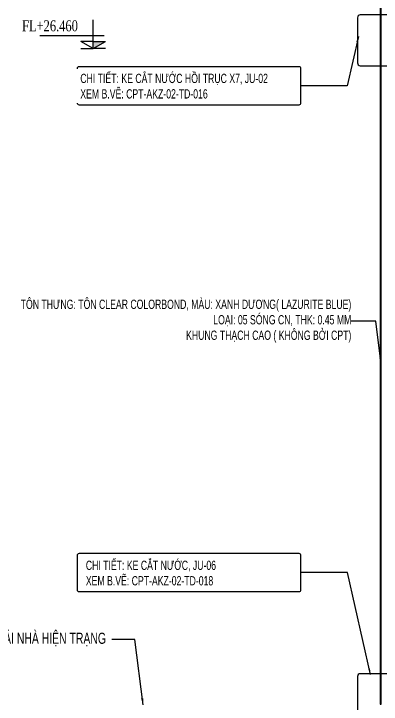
# Model space of a CAD drawing. Header units: inches. Extents: x 340055 to 349452, y -34649 to -30845.
# Drawn here: x 342145 to 342244, y -32585.7 to -32399.7 of the extents above; entities that cross this region are included whole.
import ezdxf

# ---------------------------------------------------------------- set-up
doc = ezdxf.new("R2010")
doc.units = ezdxf.units.IN
doc.header["$MEASUREMENT"] = 0
doc.layers.add('250', color=250, linetype='Continuous')
doc.layers.add('3', color=3, linetype='Continuous')
doc.styles.add('ST1', font='times.ttf', dxfattribs={"width": 0.7})
doc.styles.add('ST1H', font='vnshxh.shx', dxfattribs={"width": 0.7})
doc.styles.add('vntimeh.shx', font='vntimeh.shx', dxfattribs={"width": 0.8, "bigfont": 'bigfont.shx'})
doc.dimstyles.new('100', dxfattribs={"dimtxt": 3, "dimasz": 1.5, "dimexe": 1, "dimexo": 0, "dimgap": 1, "dimtad": 1, "dimdec": 0, "dimlfac": 100, "dimzin": 0, "dimdsep": 46, "dimtxsty": 'ST1', "dimblk": 'OBLIQUE', "dimcen": 1, "dimdle": 1, "dimclrd": 8, "dimclre": 8, "dimclrt": 3, "dimadec": 0, "dimazin": 0, "dimtfac": 1, "dimtdec": 0, "dimtix": 1, "dimtmove": 1, "dimatfit": 3, "dimfxl": 0, "dimtolj": 1, "dimtzin": 0, "dimlwd": -1, "dimlwe": -1, "dimarcsym": 0})
doc.dimstyles.new('3', dxfattribs={"dimtxt": 3.5, "dimasz": 1.8, "dimexe": 1, "dimexo": 0, "dimgap": 1, "dimtad": 1, "dimdec": 0, "dimlfac": 3, "dimzin": 0, "dimdsep": 46, "dimtxsty": 'ST1H', "dimblk": 'OBLIQUE', "dimcen": 1, "dimdle": 1, "dimclrd": 8, "dimclre": 8, "dimclrt": 3, "dimadec": 0, "dimazin": 0, "dimtfac": 1, "dimtdec": 0, "dimtix": 1, "dimtofl": 0, "dimtmove": 1, "dimatfit": 3, "dimfxl": 0, "dimtolj": 1, "dimtzin": 0, "dimlwd": -1, "dimlwe": -1, "dimarcsym": 0})

# ---------------------------------------------------------------- blocks, each defined once
blk = doc.blocks.new('cos')
at = {"color": 8}
for p, q in [((0, 0), (0, 7.82)), ((0, 1.99), (-3.39, 1.99)), ((0, 0), (-3.39, 1.99)), ((-3, 3.49), (14.52, 3.49)), ((0, 1.99), (3.39, 1.99)), ((0, 0), (3.39, 1.99))]:
    blk.add_line(p, q, dxfattribs=at)
at = {"color": 4}
for p in [(-3.39, 0), (3.39, 0)]:
    blk.add_line(p, (0, 0), dxfattribs=at)
at = {"color": 8}
blk.add_solid([(0, 0), (-3.39, 1.99), (0, 1.99)], dxfattribs=at)
at = {"layer": '3', "color": 3, "style": 'vntimeh.shx', "width": 0.75}
blk.add_attdef('DSD', (1.32, 4.73), '', height=3, dxfattribs=at)
blk = doc.blocks.new('_Oblique')
at = {"color": 0, "linetype": 'ByBlock', "lineweight": -2}
blk.add_line((-0.5, -0.5), (0.5, 0.5), dxfattribs=at)

msp = doc.modelspace()

# ---------------------------------------------------------------- linework, layer by layer
at = {"color": 1, "true_color": 0xfa051e}
for points in [[(342252.3433, -32399.9926), (342238.3327, -32399.9926, 0.41421356), (342237.5827, -32400.7426), (342237.5827, -32412.9166, 0.41421356), (342238.3327, -32413.6666), (342252.3433, -32413.6666, 0.41421356), (342253.0933, -32412.9166), (342253.0933, -32400.7426, 0.41421356)], [(342252.3433, -32577.512), (342238.3327, -32577.512, 0.41421356), (342237.5827, -32578.262), (342237.5827, -32590.436, 0.41421356), (342238.3327, -32591.186), (342252.3433, -32591.186, 0.41421356), (342253.0933, -32590.436), (342253.0933, -32578.262, 0.41421356)]]:
    msp.add_lwpolyline(points, format="xyb", close=True, dxfattribs=at)
at = {"color": 240, "true_color": 0xf90627}
for points in [[(342162.6445, -32413.8556), (342221.7596, -32413.8556, -0.41421356), (342222.2596, -32414.3556), (342222.2596, -32423.7903, -0.41421356), (342221.7596, -32424.2903), (342162.6445, -32424.2903, -0.41421356), (342162.1445, -32423.7903), (342162.1445, -32414.3556, -0.41421356)], [(342162.6445, -32545.0513), (342221.7596, -32545.0513, -0.41421356), (342222.2596, -32545.5513), (342222.2596, -32554.986, -0.41421356), (342221.7596, -32555.486), (342162.6445, -32555.486, -0.41421356), (342162.1445, -32554.986), (342162.1445, -32545.5513, -0.41421356)], [(342162.6445, -32545.0513), (342221.7596, -32545.0513, -0.41421356), (342222.2596, -32545.5513), (342222.2596, -32554.986, -0.41421356), (342221.7596, -32555.486), (342162.6445, -32555.486, -0.41421356), (342162.1445, -32554.986), (342162.1445, -32545.5513, -0.41421356)]]:
    msp.add_lwpolyline(points, format="xyb", close=True, dxfattribs=at)
at = {"layer": '3'}
for points in [[(342243.9654, -32378.7036), (342243.6656, -32378.7036), (342243.6656, -32585.7069), (342243.9654, -32585.7069)], [(342243.9554, -32378.7136), (342243.6756, -32378.7136), (342243.6756, -32585.6969), (342243.9554, -32585.6969)]]:
    msp.add_lwpolyline(points, close=True, dxfattribs=at)

# ---------------------------------------------------------------- block references
at = {"layer": '250'}
ref = msp.add_blockref('cos', (342166.3486, -32409.0802), dxfattribs=dict(at, xscale=-0.98876953125, yscale=0.98876953125, zscale=0.98876953125))
ref.add_attrib('DSD', 'FL+26.460', (342147.1941, -32404.4046), dxfattribs={"layer": '3', "color": 3, "height": 2.96631, "style": 'vntimeh.shx', "width": 0.75})

# ---------------------------------------------------------------- texts
at = {"layer": '3', "insert": (342235.9215, -32482.5065), "char_height": 2.5, "attachment_point": 6, "style": 'ST1H', "bg_fill": 2}
msp.add_mtext('\\A1;t«n th\xadng: T¤N CLEAR COLORBOND, mµu: Xanh d\xad¬ng( Lazurite blue)\\PlO¹I: 05 SãNG CN, THK: 0.45 MM\\P khung TH¹CH CAO ( KH¤NG BëI cpt)', dxfattribs=at)

# ---------------------------------------------------------------- leaders
at = {"color": 240, "true_color": 0xf90627}
for points in [[(342237.819, -32405.7962), (342234.7838, -32419.073), (342222.2596, -32419.073)], [(342241.07, -32577.6877), (342234.8756, -32550.2686), (342222.2596, -32550.2686)]]:
    msp.add_leader(points, dimstyle='100', override={"dimgap": 1, "dimtad": 0, "dimfxl": 0.18}, dxfattribs=at)
at = {"color": 9}
msp.add_leader([(342179.802, -32585.9229, 0), (342177.551, -32568.2861, 0), (342169.8212, -32568.2861, 0)], dimstyle='3', override={"dimgap": 1, "dimtad": 0}, dxfattribs=at)

# ---------------------------------------------------------------- next in the draw order: texts
at = {"layer": '3', "style": 'ST1H', "bg_fill": 2}
for s, insert, char_height, attachment_point in [('\\A1;CHI TIÕT: ke c¾t n\xadíc håi trôc x7, ju-02\\PXEM b.VÏ: CPT-AKZ-02-TD-016 ', (342162.901, -32419.1978), 2.5, 4), ('\\A1;CHI TIÕT: ke c¾t n\xadíc, ju-06\\PXEM b.VÏ: CPT-AKZ-02-TD-018 ', (342164.3885, -32550.3934), 2.5, 4), ('\\A1;t«n m¸i nhµ hiÖn tr¹ng', (342169.8212, -32568.2861, 0), 3, 6)]:
    msp.add_mtext(s, dxfattribs=dict(at, insert=insert, char_height=char_height, attachment_point=attachment_point))

# ---------------------------------------------------------------- next in the draw order: leaders
at = {"color": 9}
msp.add_leader([(342243.9711, -32494.1034), (342242.4911, -32482.5065), (342235.9215, -32482.5065)], dimstyle='3', override={"dimgap": 1, "dimtad": 0}, dxfattribs=at)

doc.saveas('drawing.dxf')
